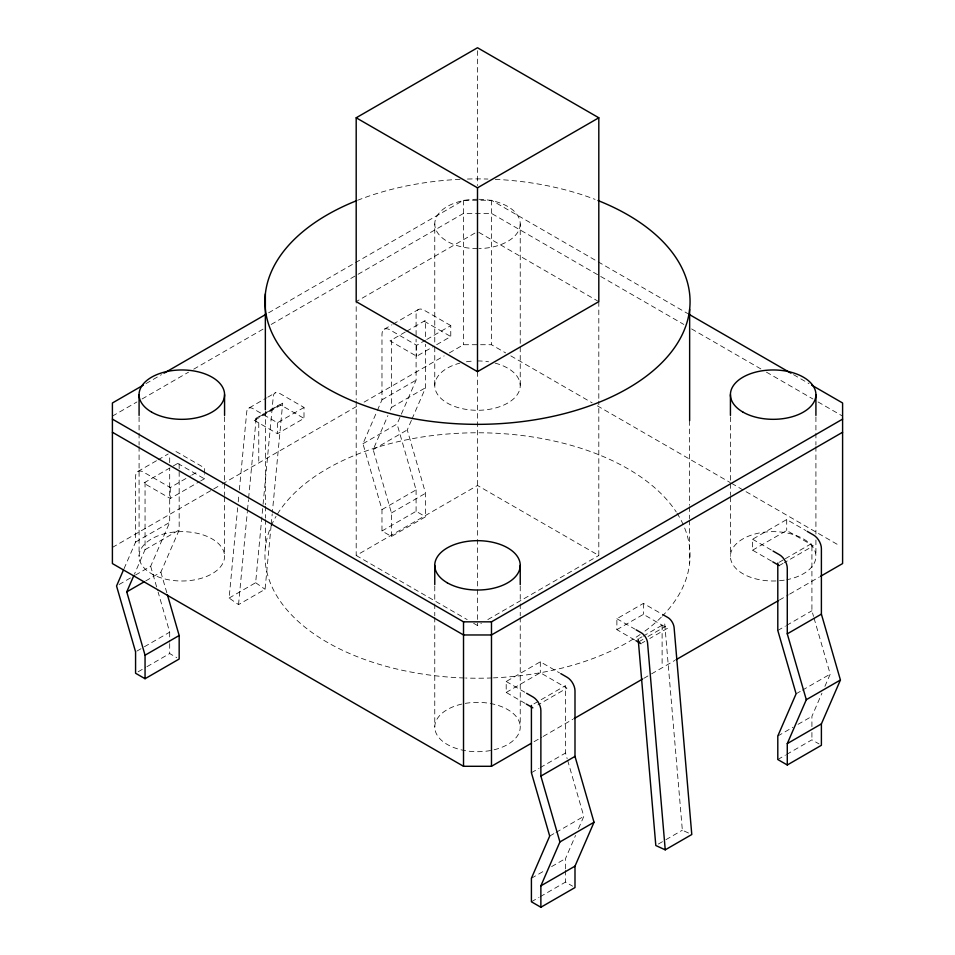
<?xml version="1.0" encoding="UTF-8"?>
<svg xmlns="http://www.w3.org/2000/svg" width="955" height="955" viewBox="0 0 955 955"><rect width="100%" height="100%" fill="white"/><g stroke="black" fill="none" stroke-linecap="round" stroke-linejoin="round"><path stroke-width="0.72" stroke-dasharray="4.78 3.58" d="M145.053 482.263L145.053 549.674L134.428 574.182M391.455 340.111L391.455 407.415L390.273 410.137M271.101 525.716L265.072 589.295L238.535 604.611L229.116 598.045L237.664 507.785M238.225 501.864L238.786 495.943M239.347 490.022L246.772 411.605A8.953 5.169 60 0 1 248.837 408.119L266.517 397.901M238.535 604.611L247.369 511.462M247.5 509.982L248.479 499.632M248.622 498.152L256.167 418.493L282.704 403.165L272.354 512.405M229.116 598.045L255.642 582.717L262.935 505.78M263.079 504.3L273.309 396.277A8.953 5.169 60 0 1 275.362 392.792L275.971 392.589A8.953 5.169 60 0 1 279.6 393.365L304 407.451L304 418.386L277.463 433.713L253.362 419.794L279.899 404.478L304 418.386M271.232 524.235L272.223 513.886M124.043 568.691L135.574 542.082L135.574 476.533A11.042 6.375 60 0 1 143.381 472.033L170.265 487.551L190.475 475.877M135.503 575.041L150.663 566.291L169.692 522.385L169.692 468.439M145.709 580.938L160.87 572.176L179.17 529.977L179.17 470.182M411.402 420.391L407.272 429.917L425.572 493.258L425.572 516.762L391.455 536.459L381.976 530.992L381.976 509.588L362.948 443.729L376.783 411.808M377.356 410.471L381.976 399.835L381.976 334.286A11.042 6.375 60 0 1 389.783 329.773L416.655 345.292L425.5 340.183M391.455 536.459L391.455 512.954L373.154 449.614L387.909 415.58M362.948 443.729L397.065 424.032L416.094 380.138L416.094 339.24M411.987 419.03L425.572 387.718L425.572 344.254M565.515 868.859L565.515 858.569L575.555 835.422M578.503 828.618L583.815 816.37L567.557 760.073M811.917 726.6L811.917 716.322L821.957 693.175M824.905 686.359L830.217 674.111L813.947 617.813M145.972 383.612L161.455 374.67M268.606 312.81L463.521 200.263L491.479 200.263L687.696 313.55M112.404 416.117L136.935 401.96M142.092 398.975L188.565 372.14M193.734 369.167L263.437 328.914M271.184 324.449L463.521 213.407L491.479 213.407L683.816 324.449M474.921 233.08L356.191 301.625L356.191 399.608M137.866 471.483L156.811 460.537M158.076 459.809L168.187 453.971M384.256 329.224L391.837 324.855M393.102 324.115L418.374 309.527M267.782 397.173L275.362 392.792M405.35 331.982L389.998 340.851L416.655 356.239L434.346 346.02M406.615 331.254L425.572 320.319L425.572 338.321M255.188 419.925L281.737 404.61M248.837 408.119L249.434 407.904A8.953 5.169 60 0 1 253.075 408.68L277.463 422.767L304 407.451M191.74 475.148L198.055 471.495M426.766 339.455L450.772 325.595L450.772 336.542L435.611 345.292M179.17 468.69L179.17 462.566L143.608 483.111L170.265 498.486L199.32 481.714M200.586 480.986L204.382 478.789L204.382 474.695M112.404 547.43L220.844 484.83M222.133 484.089L357.671 405.827M364.13 402.103L444.159 355.893M449.327 352.92L463.521 344.719L491.479 344.719L505.673 352.92M135.574 542.082L169.692 522.385M381.976 399.835L416.094 380.138M145.053 549.674L179.17 529.977M391.455 407.415L425.572 387.718M119.077 584.52L130.441 577.954M373.154 449.614L407.272 429.917M136.84 651.119L143.155 647.478M144.42 646.738L169.692 632.15L158.112 592.064M381.976 509.588L416.094 489.891L397.065 424.032M391.455 512.954L425.572 493.258M138.105 671.795L145.685 667.414M146.951 666.686L169.692 653.554L176.794 657.661M381.976 530.992L416.094 511.295L425.572 516.762M356.191 401.1L356.191 555.5L477.5 485.474L598.809 555.5L598.809 401.1M473.632 623.305L477.5 625.537L481.368 623.305M487.826 619.58L598.809 555.5M525.107 703.358L506.198 692.435L506.198 681.5L540.315 661.803L559.511 672.881M771.497 561.098L752.588 550.187L752.588 539.241L786.705 519.544L805.913 530.622M634.633 639.922L616.882 629.667L616.882 618.733L643.419 603.405L661.397 613.79M506.198 692.435L540.315 672.738L566.972 688.137L537.904 704.921M752.588 550.187L786.705 530.491L813.362 545.878L784.306 562.662M616.882 629.667L643.419 614.351L667.521 628.271L649.83 638.477M639.444 638.31L641.963 636.842M643.228 636.114L664.716 623.711L682.348 830.205L689.08 833.285M639.146 641.593L642.954 639.42M647.991 636.484L665.695 626.289M533.929 703.859L565.515 685.618L565.515 753.029L567.151 758.664M779.065 562.328L784.115 559.415M785.38 558.687L811.917 543.371L811.917 610.77L813.541 616.405M642.249 642.858L644.78 641.402M779.244 565.575L783.04 563.39M534.072 741.689L541.819 737.224M543.109 736.472L572.797 719.33M643.801 678.348L650.26 674.624M651.549 673.872L674.779 660.454M779.34 600.086L788.376 594.87M789.666 594.129L819.354 576.987M531.41 772.726L538.99 768.345M540.244 767.617L565.515 753.029M777.8 630.467L785.38 626.098M786.645 625.358L811.917 610.77M549.698 836.067L554.76 833.142M556.025 832.414L583.815 816.37M796.1 693.808L801.15 690.883M802.415 690.155L830.217 674.111M531.41 878.266L545.305 870.244M551.62 866.603L565.515 858.569M777.8 736.019L792.96 727.256M798.022 724.344L811.917 716.322M531.41 901.783L538.99 897.402M540.244 896.673L565.515 882.086L572.63 886.18M777.8 759.523L785.38 755.142M786.645 754.414L811.917 739.827L819.032 743.933M658.341 844.065L664.656 840.424M665.922 839.684L682.348 830.205M424.115 321.155L450.772 336.542M177.726 463.414L204.382 478.789M793.545 374.67L809.028 383.612M691.563 328.914L761.266 369.167M766.435 372.14L812.908 398.975M818.065 401.96L842.597 416.117M478.789 232.34L597.508 300.885M510.841 355.893L592.172 402.843M597.329 405.827L730.288 482.597M731.578 483.337L840.018 545.938M450.772 325.595L423.901 310.077A11.042 6.375 60 0 0 416.094 314.589L416.094 337.795M752.588 539.241L771.795 550.319M616.882 618.733L634.86 629.106M356.191 555.5L467.174 619.58M506.198 681.5L525.393 692.578M255.642 582.717L265.072 589.295M160.87 572.176L166.97 593.294M150.663 566.291L157.694 590.632M815.916 416.893L815.916 431.72M815.916 433.212L815.916 445.078M815.916 446.558L815.916 534.072M815.916 540.005L815.916 556.323M811.917 732.473L811.917 739.827M786.705 519.544L786.705 530.491M730.432 416.893L730.432 482.156M730.432 483.636L730.432 495.502M730.432 496.994L730.432 556.323M689.641 420.654L689.641 505.291M689.641 506.771L689.641 518.649M689.641 520.129L689.641 563.187M662.113 625.143L662.113 666.459M643.419 603.405L643.419 614.351M598.809 301.625L598.809 399.608M565.515 870.327L565.515 882.086M540.315 661.803L540.315 672.738M478.885 199.273A42.736 24.675 0 0 1 520.236 223.936L520.236 345.567M520.236 347.047L520.236 385.617M520.236 586.119L520.236 602.426M520.236 603.918L520.236 615.784M520.236 617.264L520.236 727.03A42.736 24.675 0 0 1 456.132 748.398A42.736 24.675 0 0 1 456.132 705.661A42.736 24.675 0 0 1 520.236 727.03M491.479 200.263L491.479 344.719M477.5 50.711L477.5 185.628M477.5 371.662L477.5 537.94M477.5 539.432L477.5 625.537M463.521 200.263L463.521 344.719M477.5 199.261A42.736 24.675 0 0 0 434.764 223.936L434.764 345.567M434.764 347.047L434.764 385.617M434.764 586.119L434.764 602.426M434.764 603.918L434.764 615.784M434.764 617.264L434.764 727.03M416.655 345.292L416.655 356.239M416.094 489.891L416.094 511.295M277.463 422.767L277.463 433.713M265.359 411.235L265.359 504.765M265.359 506.245L265.359 518.123M265.359 519.604L265.359 547.824M258.769 422.922L258.769 464.237M224.568 416.893L224.568 482.156M224.568 483.636L224.568 495.502M224.568 496.994L224.568 556.323A42.736 24.675 0 0 1 160.452 577.691A42.736 24.675 0 0 1 160.452 534.955A42.736 24.675 0 0 1 224.568 556.323M204.382 473.322L204.382 467.855L177.499 452.336A11.042 6.375 60 0 0 172.748 451.452M170.265 487.551L170.265 498.486M169.692 462.638L169.692 456.836A11.042 6.375 60 0 1 169.954 454.664M169.692 632.15L169.692 642.142M169.692 643.563L169.692 653.554M139.084 416.893L139.084 431.72M139.084 433.212L139.084 445.078M139.084 446.558L139.084 556.323M775.961 580.95A42.736 24.675 0 0 1 733.345 547.37A42.736 24.675 0 0 1 804.062 539.265A42.736 24.675 0 0 1 786.908 579.685M784.234 580.163A42.736 24.675 0 0 1 777.358 580.879M495.144 363.139A42.736 24.675 0 0 1 511.116 400.849A42.736 24.675 0 0 1 443.884 400.849A42.736 24.675 0 0 1 459.856 363.139M466.434 361.778A42.736 24.675 0 0 1 474.719 360.99M477.5 360.942A42.736 24.675 0 0 1 488.566 361.778M520.236 223.936A42.736 24.675 0 0 1 478.885 248.598M477.5 248.61A42.736 24.675 0 0 1 434.764 223.936M677.023 513.193A212.559 122.718 0 0 1 662.376 616.059M661.314 617.133A212.559 122.718 0 0 1 644.828 631.183M640.125 634.526A212.559 122.718 0 0 1 493.46 677.871M491.992 677.943A212.559 122.718 0 0 1 465.634 678.026M464.19 677.978A212.559 122.718 0 0 1 270.719 527.1M271.292 525.727A212.559 122.718 0 0 1 276.031 516.38M277.428 514.065A212.559 122.718 0 0 1 475.53 432.782A212.559 122.718 0 0 1 676.212 511.928M357.552 200.311A212.559 122.718 0 0 1 460.071 179.313M467.413 179.039A212.559 122.718 0 0 1 487.91 179.051M495.275 179.337A212.559 122.718 0 0 1 595.096 199.392"/><path stroke-width="1.43" d="M123.47 570.016L116.546 585.988L135.574 651.847L135.574 673.251L145.053 678.718L179.17 659.022L179.17 635.517L167.376 594.702M145.053 678.718L145.053 655.214L126.752 591.873L133.843 575.543M531.41 705.423L531.41 772.726L549.698 836.067L531.41 878.266L531.41 901.783L540.876 907.25L540.876 885.846L559.917 841.952L594.022 822.255L574.994 756.396L574.994 690.847A11.042 6.375 60 0 0 567.186 677.322L560.788 673.621M540.876 907.25L574.994 887.553L574.994 866.149L594.022 822.255M777.8 563.068L777.8 630.467L796.1 693.808L777.8 736.019L777.8 759.523L787.278 764.991L787.278 743.599L806.307 699.705L840.424 680.008L821.396 614.137L821.396 548.588A11.042 6.375 60 0 0 813.588 535.063L807.19 531.362M787.278 764.991L821.396 745.294L821.396 723.902L840.424 680.008M356.191 117.787L477.5 47.75L598.809 117.787L598.809 301.625L477.5 371.662L356.191 301.625L356.191 117.787L477.5 187.813L598.809 117.787M143.381 385.104L112.404 402.986L112.404 563.569L463.521 766.292L491.479 766.292L531.493 743.181M164.045 373.178L266.015 314.302M126.752 591.873L144.444 581.667M145.053 655.214L179.17 635.517M112.404 419.126L463.521 621.836L491.479 621.836L842.597 419.126M842.597 432.257L491.479 634.968L463.521 634.968L112.404 432.257M574.098 718.59L642.512 679.089M676.068 659.714L778.05 600.838M820.655 576.247L842.597 563.569L842.597 402.986L811.619 385.104M559.917 841.952L540.876 776.093L574.994 756.396M806.307 699.705L787.278 633.834L821.396 614.137M540.876 885.846L574.994 866.149M787.278 743.599L821.396 723.902M638.179 639.038L655.81 845.521L665.241 849.843L691.778 834.515L674.111 627.674A8.953 5.169 60 0 0 672.045 621.824L671.449 620.917A8.953 5.169 60 0 0 667.82 617.491L662.675 614.531M688.985 314.302L790.955 373.178M773.073 551.059L779.471 554.76A11.042 6.375 60 0 1 787.278 568.285L787.278 633.834M772.762 561.827L779.244 565.575M636.137 629.846L641.283 632.807A8.953 5.169 60 0 1 644.912 636.233L645.52 637.14A8.953 5.169 60 0 1 647.574 643.002L665.241 849.843M635.899 640.65L640.984 643.586M526.671 693.318L533.069 697.019A11.042 6.375 60 0 1 540.876 710.544L540.876 776.093M526.36 704.086L532.854 707.834M815.916 394.642L815.916 415.413M730.432 394.642L730.432 415.413M689.641 309.313L689.641 420.654M520.236 565.348L520.236 584.627M491.479 621.836L491.479 766.292M477.5 187.813L477.5 371.662M463.521 621.836L463.521 766.292M434.764 565.348L434.764 584.627M265.359 293.937L265.359 409.743M224.568 394.642L224.568 415.413M139.084 394.642L139.084 415.413M597.949 200.514A212.559 122.718 0 0 1 636.913 382.8A212.559 122.718 0 0 1 318.779 383.253A212.559 122.718 0 0 1 356.203 200.848M447.274 582.801A42.736 24.675 0 0 0 518.78 571.735A42.736 24.675 0 0 0 466.434 541.509A42.736 24.675 0 0 0 447.274 582.801M151.594 412.094A42.736 24.675 0 0 0 223.112 401.028A42.736 24.675 0 0 0 170.766 370.803A42.736 24.675 0 0 0 151.594 412.094M742.954 412.094A42.736 24.675 0 0 0 814.46 401.028A42.736 24.675 0 0 0 762.114 370.803A42.736 24.675 0 0 0 742.954 412.094"/></g></svg>
